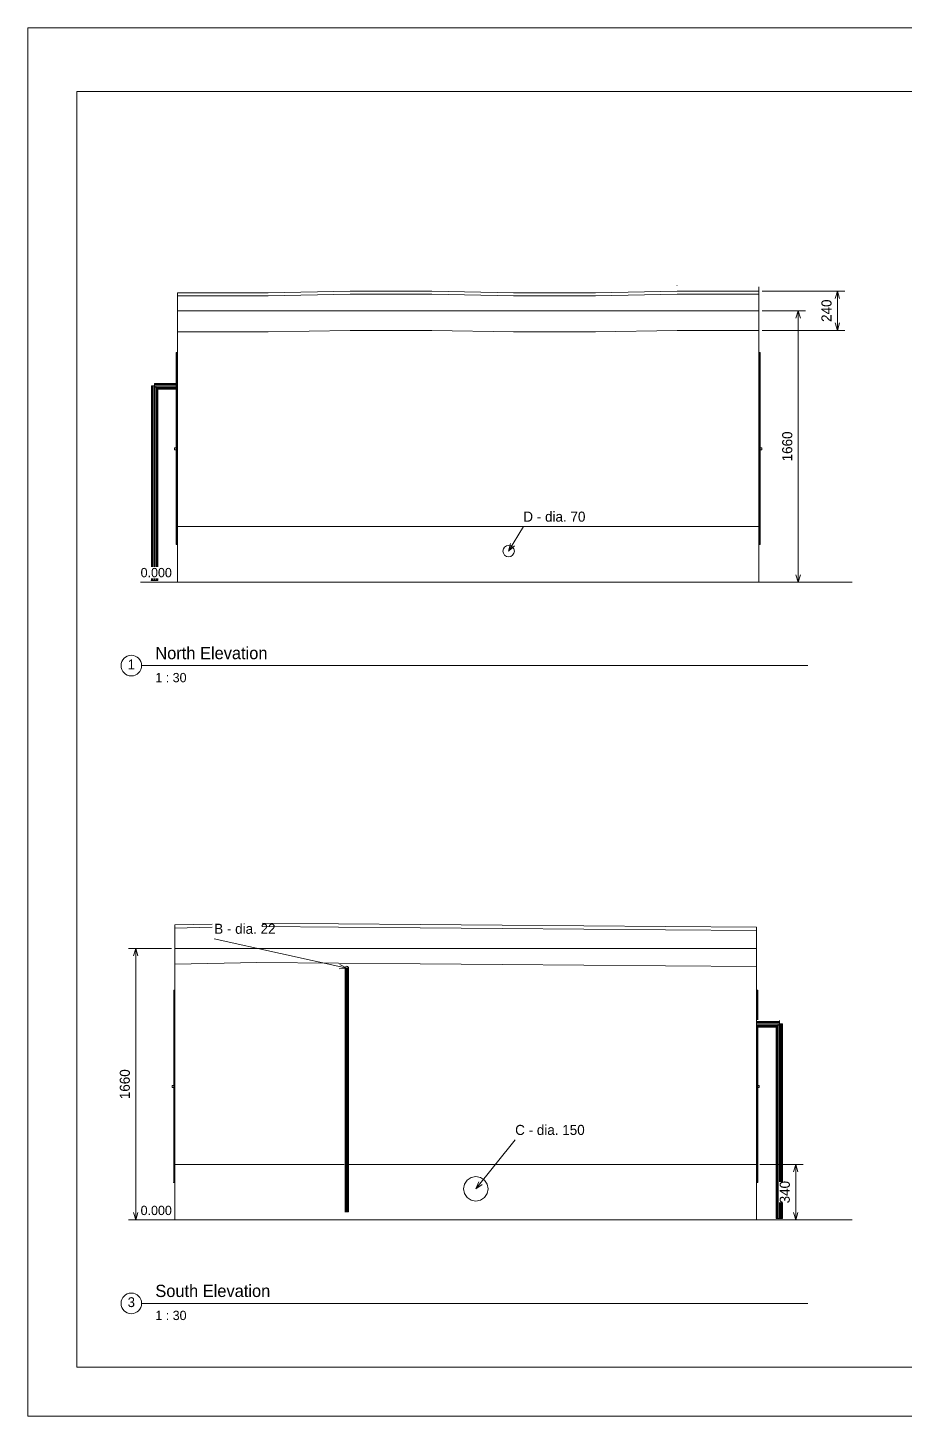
# Paper-space layout '02 Elevations' of a CAD drawing. Header units: millimetres. Extents: x 5 to 415, y 7 to 290.
# Drawn here: x 5 to 183.6, y 7 to 290 of the extents above; entities that cross this region are included whole.
import ezdxf
from ezdxf.enums import TextEntityAlignment as Align

# ---------------------------------------------------------------- set-up
doc = ezdxf.new("R2010")
doc.units = ezdxf.units.MM
for name, color, linetype in [('DIMENSIONS', 7, 'Continuous'), ('GEOMETRY', 7, 'Continuous'), ('SHEET', 7, 'Continuous'), ('TEXT', 7, 'Continuous')]:
    doc.layers.add(name, color=color, linetype=linetype)

# ---------------------------------------------------------------- blocks, each defined once
blk = doc.blocks.new('SHEET_02')
at = {"layer": 'DIMENSIONS', "lineweight": 13}
for p, q in [((154.7, 236.33), (171.5, 236.33)), ((170, 228.33), (170, 236.33)), ((154.7, 232.33), (163.5, 232.33)), ((162, 177), (162, 232.33)), ((154.7, 228.33), (171.5, 228.33)), ((103, 183.33), (106, 188.33)), ((106, 188.33), (106, 188.33)), ((154.7, 177), (163.5, 177)), ((34.3, 102.33), (25.5, 102.33)), ((27, 47), (27, 102.33)), ((70, 98.33), (43, 104.33)), ((43, 104.33), (43, 104.33)), ((96.33, 53.33), (104.33, 63.33)), ((104.33, 63.33), (104.33, 63.33)), ((154.2, 58.33), (163, 58.33)), ((161.5, 47), (161.5, 58.33)), ((34.3, 47), (25.5, 47)), ((154.2, 47), (163, 47))]:
    blk.add_line(p, q, dxfattribs=at)
at = {"layer": 'DIMENSIONS', "lineweight": 15}
for p, q in [((170, 236.33), (169.55, 234.83)), ((170, 236.33), (170.45, 234.83)), ((162, 232.33), (161.55, 230.83)), ((162, 232.33), (162.45, 230.83)), ((170, 228.33), (169.55, 229.83)), ((170, 228.33), (170.45, 229.83)), ((103, 183.33), (103.39, 184.85)), ((103, 183.33), (104.16, 184.39)), ((162, 177), (161.55, 178.5)), ((162, 177), (162.45, 178.5)), ((27, 102.33), (26.55, 100.83)), ((27, 102.33), (27.45, 100.83)), ((70, 98.33), (68.63, 99.1)), ((70, 98.33), (68.44, 98.22)), ((161.5, 58.33), (161.05, 56.83)), ((161.5, 58.33), (161.95, 56.83)), ((96.33, 53.33), (96.92, 54.79)), ((96.33, 53.33), (97.62, 54.22)), ((27, 47), (26.55, 48.5)), ((27, 47), (27.45, 48.5)), ((161.5, 47), (161.05, 48.5)), ((161.5, 47), (161.95, 48.5))]:
    blk.add_line(p, q, dxfattribs=at)
at = {"layer": 'GEOMETRY', "lineweight": 13}
for p, q in [((35.5, 236), (54, 236)), ((35.5, 235.33), (35.5, 236)), ((35.5, 228), (35.5, 235.33)), ((35.5, 235.33), (54, 235.33)), ((54, 236), (70.67, 236.33)), ((54, 235.33), (70.67, 235.67)), ((70.67, 236.33), (87.33, 236.33)), ((70.67, 235.67), (87.33, 235.67)), ((87.33, 236.33), (104, 236)), ((87.33, 235.67), (104, 235.33)), ((104, 236), (120.67, 236)), ((104, 235.33), (120.67, 235.33)), ((120.67, 236), (137.33, 236.33)), ((120.67, 235.33), (137.33, 235.67)), ((137.33, 237.5), (137.27, 237.5)), ((137.33, 236.33), (154, 236.33)), ((137.33, 235.67), (154, 235.67)), ((154, 236.33), (154, 237.17)), ((154, 237.17), (154, 236.5)), ((154, 236.5), (154, 229.17)), ((154, 235.67), (154, 236.5)), ((154, 236.33), (154, 235.67)), ((154, 235.05), (154, 235.78)), ((154, 235.78), (154, 223.9)), ((154, 235.67), (154, 228.33)), ((154, 223.9), (154, 235.05)), ((35.5, 232.33), (154, 232.33)), ((35.5, 177), (35.5, 232.33)), ((35.5, 232.33), (54, 232.33)), ((54, 232.33), (70.67, 232.33)), ((70.67, 232.33), (87.33, 232.33)), ((87.33, 232.33), (104, 232.33)), ((104, 232.33), (120.67, 232.33)), ((120.67, 232.33), (137.33, 232.33)), ((137.33, 232.33), (154, 232.33)), ((154, 232.33), (154, 232.33)), ((154, 232.33), (154, 223.94)), ((154, 177), (154, 232.33)), ((154, 232.33), (154, 232.33)), ((154, 232.33), (154, 223.94)), ((154, 223.94), (154, 232.33)), ((154, 232.33), (154, 232.33)), ((54, 228), (35.5, 228)), ((70.67, 228.33), (54, 228)), ((87.33, 228.33), (70.67, 228.33)), ((104, 228), (87.33, 228.33)), ((120.67, 228), (104, 228)), ((137.33, 228.33), (120.67, 228)), ((154, 228.33), (137.33, 228.33)), ((154, 229.17), (154, 228.33)), ((35.27, 184.67), (35.27, 223.83)), ((35.37, 223.83), (35.27, 223.83)), ((35.37, 184.67), (35.37, 223.83)), ((154.04, 184.67), (154.04, 223.83)), ((154.13, 223.83), (154.04, 223.83)), ((154.13, 184.67), (154.13, 223.83)), ((154.23, 223.83), (154.13, 223.83)), ((154.23, 204.45), (154.23, 223.83)), ((154.23, 223.83), (154.27, 223.83)), ((154.23, 204.45), (154.23, 223.83)), ((154.27, 223.83), (154.23, 223.83)), ((154.23, 204.45), (154.23, 223.83)), ((154.23, 223.83), (154.27, 223.83)), ((154.23, 204.45), (154.23, 223.83)), ((154.27, 223.83), (154.23, 223.83)), ((154.23, 204.45), (154.23, 223.83)), ((154.23, 223.83), (154.27, 223.83)), ((154.23, 204.45), (154.23, 223.83)), ((154.27, 223.83), (154.23, 223.83)), ((154.23, 184.67), (154.23, 223.83)), ((154.23, 223.83), (154.27, 223.83)), ((154.23, 184.67), (154.23, 223.83)), ((154.27, 223.83), (154.23, 223.83)), ((154.27, 223.83), (154.27, 204.45)), ((154.27, 223.83), (154.27, 204.45)), ((154.27, 223.83), (154.27, 204.45)), ((154.27, 223.83), (154.27, 184.67)), ((30.36, 217), (30.22, 217)), ((30.22, 217), (30.22, 180.15)), ((30.58, 217), (30.36, 217)), ((30.36, 217), (30.36, 180.15)), ((30.83, 217), (30.58, 217)), ((30.58, 217), (30.58, 180.15)), ((35.15, 217.47), (30.83, 217.47)), ((30.83, 217.47), (30.83, 217.26)), ((35.15, 217.26), (30.83, 217.26)), ((30.83, 217.26), (30.83, 217)), ((35.15, 217), (30.83, 217)), ((30.83, 217), (30.83, 216.74)), ((31.09, 217), (30.83, 217)), ((30.83, 217), (30.83, 180.15)), ((35.15, 216.74), (30.83, 216.74)), ((31.09, 217), (31.09, 180.15)), ((35.15, 216.53), (31.1, 216.53)), ((31.3, 216.73), (31.3, 180.15)), ((35.15, 216.38), (31.31, 216.38)), ((35.15, 216.33), (31.44, 216.33)), ((31.45, 216.53), (31.45, 180.15)), ((31.5, 216.4), (31.5, 180.15)), ((34.93, 204.4), (35.16, 204.4)), ((34.93, 204), (34.93, 204.4)), ((35.16, 204), (34.93, 204)), ((34.93, 204), (34.93, 204)), ((34.93, 204), (35.16, 204)), ((154.23, 184.67), (154.23, 203.98)), ((154.23, 184.67), (154.23, 203.98)), ((154.23, 184.67), (154.23, 203.98)), ((154.23, 184.67), (154.23, 203.98)), ((154.23, 184.67), (154.23, 203.98)), ((154.23, 184.67), (154.23, 203.98)), ((154.26, 204.4), (154.57, 204.4)), ((154.57, 204), (154.26, 204)), ((154.26, 204), (154.57, 204)), ((154.57, 204), (154.26, 204)), ((154.26, 204), (154.57, 204)), ((154.27, 203.98), (154.27, 184.67)), ((154.27, 203.98), (154.27, 184.67)), ((154.27, 203.98), (154.27, 184.67)), ((154.57, 204.4), (154.57, 204.4)), ((154.57, 204.4), (154.57, 204)), ((154.57, 204), (154.57, 204.4)), ((154.57, 204.4), (154.57, 204.4)), ((154.57, 204.4), (154.57, 204)), ((154.57, 204), (154.57, 204.4)), ((154.57, 204), (154.57, 204)), ((154.57, 204), (154.57, 204)), ((35.5, 177), (35.5, 188.33)), ((35.5, 188.33), (154, 188.33)), ((154, 188.33), (154, 177)), ((35.23, 184.67), (35.23, 184.73)), ((35.23, 184.67), (35.23, 184.73)), ((35.27, 184.67), (35.23, 184.67)), ((35.23, 184.67), (35.27, 184.67)), ((35.27, 184.67), (35.23, 184.67)), ((35.23, 184.67), (35.27, 184.67)), ((35.27, 184.67), (35.27, 184.73)), ((35.27, 184.67), (35.27, 184.73)), ((35.27, 184.67), (35.27, 184.73)), ((35.37, 184.67), (35.27, 184.67)), ((35.27, 184.67), (35.37, 184.67)), ((35.37, 184.67), (35.27, 184.67)), ((35.27, 184.67), (35.37, 184.67)), ((35.37, 184.67), (35.37, 184.73)), ((35.37, 184.67), (35.37, 184.73)), ((35.37, 184.67), (35.37, 184.73)), ((35.4, 184.67), (35.4, 184.73)), ((35.4, 184.73), (35.4, 184.67)), ((35.4, 184.67), (35.4, 184.67)), ((101.92, 183.78), (102.18, 184.16)), ((102.18, 184.16), (102.55, 184.41)), ((102.55, 184.41), (103, 184.5)), ((103, 184.5), (103.45, 184.41)), ((103.45, 184.41), (103.82, 184.16)), ((103.82, 184.16), (104.08, 183.78)), ((154, 184.67), (154, 184.73)), ((154, 184.73), (154, 184.67)), ((154, 184.67), (154, 184.73)), ((154, 184.67), (154, 184.73)), ((154, 184.72), (154, 177)), ((154, 184.72), (154, 177)), ((154, 177), (154, 184.72)), ((154, 184.71), (154, 177)), ((154, 184.67), (154, 184.67)), ((154, 184.67), (154, 177)), ((154, 177), (154, 184.67)), ((154, 184.67), (154, 184.67)), ((154.04, 184.67), (154, 184.67)), ((154, 184.67), (154.04, 184.67)), ((154.04, 184.67), (154, 184.67)), ((154, 184.67), (154.04, 184.67)), ((154.04, 184.67), (154, 184.67)), ((154, 184.67), (154.04, 184.67)), ((154.04, 184.67), (154, 184.67)), ((154, 184.67), (154.04, 184.67)), ((154.04, 184.67), (154.04, 184.73)), ((154.04, 184.67), (154.04, 184.73)), ((154.04, 184.67), (154.04, 184.73)), ((154.04, 184.67), (154.04, 184.73)), ((154.04, 184.67), (154.04, 184.73)), ((154.04, 184.67), (154.04, 184.73)), ((154.04, 184.67), (154.04, 184.73)), ((154.13, 184.67), (154.04, 184.67)), ((154.04, 184.67), (154.13, 184.67)), ((154.13, 184.67), (154.04, 184.67)), ((154.04, 184.67), (154.13, 184.67)), ((154.13, 184.67), (154.04, 184.67)), ((154.04, 184.67), (154.13, 184.67)), ((154.13, 184.67), (154.04, 184.67)), ((154.04, 184.67), (154.13, 184.67)), ((154.1, 184.67), (154.1, 184.73)), ((154.1, 184.73), (154.1, 184.67)), ((154.1, 184.67), (154.1, 184.73)), ((154.1, 184.73), (154.1, 184.67)), ((154.1, 184.67), (154.1, 184.67)), ((154.1, 184.67), (154.1, 184.67)), ((154.13, 184.67), (154.13, 184.73)), ((154.13, 184.67), (154.13, 184.73)), ((154.13, 184.67), (154.13, 184.73)), ((154.13, 184.67), (154.13, 184.73)), ((154.13, 184.67), (154.13, 184.73)), ((154.13, 184.67), (154.13, 184.73)), ((154.13, 184.67), (154.13, 184.73)), ((154.23, 184.67), (154.13, 184.67)), ((154.13, 184.67), (154.23, 184.67)), ((154.23, 184.67), (154.13, 184.67)), ((154.13, 184.67), (154.23, 184.67)), ((154.23, 184.67), (154.13, 184.67)), ((154.13, 184.67), (154.23, 184.67)), ((154.23, 184.67), (154.13, 184.67)), ((154.13, 184.67), (154.23, 184.67)), ((154.27, 184.67), (154.23, 184.67)), ((154.23, 184.67), (154.27, 184.67)), ((154.27, 184.67), (154.23, 184.67)), ((154.23, 184.67), (154.27, 184.67)), ((154.27, 184.67), (154.23, 184.67)), ((154.23, 184.67), (154.27, 184.67)), ((154.27, 184.67), (154.23, 184.67)), ((154.23, 184.67), (154.27, 184.67)), ((101.83, 183.33), (101.92, 183.78)), ((101.92, 182.89), (101.83, 183.33)), ((102.18, 182.51), (101.92, 182.89)), ((102.55, 182.26), (102.18, 182.51)), ((103, 182.17), (102.55, 182.26)), ((103.45, 182.26), (103, 182.17)), ((103.82, 182.51), (103.45, 182.26)), ((104.08, 182.89), (103.82, 182.51)), ((104.08, 183.78), (104.17, 183.33)), ((104.17, 183.33), (104.08, 182.89)), ((30.17, 177.33), (30.17, 177.4)), ((30.22, 177.33), (30.17, 177.33)), ((30.17, 177.33), (30.22, 177.33)), ((30.22, 177.75), (30.22, 177.33)), ((30.22, 177.4), (30.22, 177.33)), ((30.36, 177.33), (30.22, 177.33)), ((30.22, 177.33), (30.36, 177.33)), ((30.36, 177.75), (30.36, 177.33)), ((30.36, 177.4), (30.36, 177.33)), ((30.58, 177.33), (30.36, 177.33)), ((30.36, 177.33), (30.58, 177.33)), ((30.58, 177.75), (30.58, 177.33)), ((30.58, 177.4), (30.58, 177.33)), ((30.83, 177.33), (30.58, 177.33)), ((30.58, 177.33), (30.83, 177.33)), ((30.83, 177.75), (30.83, 177.33)), ((30.83, 177.4), (30.83, 177.33)), ((31.09, 177.33), (30.83, 177.33)), ((30.83, 177.33), (31.09, 177.33)), ((31.09, 177.75), (31.09, 177.33)), ((31.09, 177.4), (31.09, 177.33)), ((31.3, 177.33), (31.09, 177.33)), ((31.09, 177.33), (31.3, 177.33)), ((31.3, 177.75), (31.3, 177.33)), ((31.3, 177.4), (31.3, 177.33)), ((31.45, 177.33), (31.3, 177.33)), ((31.3, 177.33), (31.45, 177.33)), ((31.45, 177.75), (31.45, 177.33)), ((31.45, 177.4), (31.45, 177.33)), ((31.5, 177.33), (31.45, 177.33)), ((31.45, 177.33), (31.5, 177.33)), ((31.5, 177.75), (31.5, 177.33)), ((154, 177), (35.5, 177)), ((35.5, 177), (35.5, 177)), ((35.5, 177), (154, 177)), ((154, 177), (35.5, 177)), ((35.5, 177), (35.5, 177)), ((35.5, 177), (154, 177)), ((43.5, 177), (35.5, 177)), ((35.5, 177), (35.5, 177)), ((35.5, 177), (43.5, 177)), ((154, 177), (35.5, 177)), ((154, 177), (35.5, 177)), ((43.5, 177), (43.5, 177)), ((154, 177), (145, 177)), ((145, 177), (145, 177)), ((145, 177), (154, 177)), ((154, 177), (154, 177)), ((154, 177), (154, 177)), ((154, 177), (154, 177)), ((35, 107.17), (42.6, 107.32)), ((35, 107.17), (35, 106.5)), ((42.6, 106.65), (35, 106.5)), ((35, 106.5), (35, 99.17)), ((52.74, 107.49), (68.33, 107.36)), ((68.33, 106.7), (52.74, 106.82)), ((68.33, 107.36), (85, 107.23)), ((85, 106.56), (68.33, 106.7)), ((85, 107.23), (101.67, 107.09)), ((101.67, 106.42), (85, 106.56)), ((101.67, 107.09), (118.33, 106.95)), ((118.33, 106.29), (101.67, 106.42)), ((118.33, 106.95), (135, 106.82)), ((135, 106.15), (118.33, 106.29)), ((135, 106.82), (153.5, 106.67)), ((153.5, 106), (135, 106.15)), ((153.5, 106.67), (153.5, 106)), ((153.5, 106), (153.5, 106.67)), ((153.5, 98.67), (153.5, 106)), ((153.5, 105.33), (153.5, 106)), ((153.5, 105.33), (153.5, 106)), ((153.5, 98), (153.5, 105.33)), ((153.5, 104.71), (153.5, 105.29)), ((153.5, 105.29), (153.5, 93.83)), ((35, 102.33), (153.5, 102.33)), ((35, 102.33), (35, 47)), ((35, 102.33), (51.67, 102.33)), ((51.67, 102.33), (68.33, 102.33)), ((68.33, 102.33), (85, 102.33)), ((85, 102.33), (101.67, 102.33)), ((101.67, 102.33), (118.33, 102.33)), ((118.33, 102.33), (135, 102.33)), ((135, 102.33), (153.5, 102.33)), ((153.5, 93.9), (153.5, 104.71)), ((153.5, 102.33), (153.5, 102.33)), ((153.5, 93.94), (153.5, 102.33)), ((153.5, 93.94), (153.5, 102.33)), ((153.5, 102.33), (153.5, 102.33)), ((153.5, 47), (153.5, 102.33)), ((153.5, 47), (153.5, 102.33)), ((153.5, 102.33), (153.5, 102.33)), ((35, 99.17), (51.67, 99.5)), ((51.67, 99.5), (68.33, 99.36)), ((68.33, 99.36), (85, 99.23)), ((85, 99.23), (101.67, 99.09)), ((101.67, 99.09), (118.33, 98.95)), ((69.66, 98.47), (69.74, 98.59)), ((69.74, 98.33), (69.66, 98.33)), ((69.66, 98.33), (69.66, 48.67)), ((69.74, 98.59), (69.86, 98.67)), ((69.86, 98.33), (69.74, 98.33)), ((69.74, 98.33), (69.74, 48.67)), ((69.86, 98.67), (70, 98.7)), ((70, 98.33), (69.86, 98.33)), ((69.86, 98.33), (69.86, 48.67)), ((70, 98.7), (70.14, 98.67)), ((70.14, 98.33), (70, 98.33)), ((70, 98.33), (70, 48.67)), ((70.14, 98.67), (70.26, 98.59)), ((70.26, 98.33), (70.14, 98.33)), ((70.14, 98.33), (70.14, 48.67)), ((70.26, 98.59), (70.34, 98.47)), ((70.34, 98.33), (70.26, 98.33)), ((70.26, 98.33), (70.26, 48.67)), ((70.34, 98.47), (70.37, 98.33)), ((70.37, 98.33), (70.34, 98.19)), ((70.37, 98.33), (70.34, 98.33)), ((70.34, 98.33), (70.34, 48.67)), ((70.34, 98.33), (70.34, 48.67)), ((70.34, 98.33), (70.37, 98.33)), ((70.37, 48.67), (70.37, 98.33)), ((118.33, 98.95), (135, 98.82)), ((135, 98.82), (153.5, 98.67)), ((153.5, 98.67), (153.5, 98)), ((34.77, 54.67), (34.77, 93.83)), ((34.87, 93.83), (34.77, 93.83)), ((34.87, 54.67), (34.87, 93.83)), ((153.5, 93.83), (153.5, 54.67)), ((153.54, 87.77), (153.54, 93.83)), ((153.63, 93.83), (153.54, 93.83)), ((153.63, 87.77), (153.63, 93.83)), ((153.73, 93.83), (153.63, 93.83)), ((153.73, 87.77), (153.73, 93.83)), ((153.77, 93.83), (153.73, 93.83)), ((153.73, 87.77), (153.73, 93.83)), ((153.73, 93.83), (153.77, 93.83)), ((153.73, 87.77), (153.73, 93.83)), ((153.77, 93.83), (153.73, 93.83)), ((153.73, 87.77), (153.73, 93.83)), ((153.73, 93.83), (153.77, 93.83)), ((153.77, 87.77), (153.77, 93.83)), ((153.77, 87.77), (153.77, 93.83)), ((153.51, 87.47), (158.17, 87.47)), ((153.51, 87.26), (158.17, 87.26)), ((158.17, 87), (153.51, 87)), ((153.51, 86.74), (158.17, 86.74)), ((153.51, 86.53), (157.76, 86.53)), ((153.51, 86.38), (157.56, 86.38)), ((153.51, 86.33), (157.49, 86.33)), ((153.54, 54.67), (153.54, 86.31)), ((153.63, 54.67), (153.63, 86.31)), ((153.73, 54.67), (153.73, 86.31)), ((153.73, 54.67), (153.73, 86.31)), ((153.73, 74.45), (153.73, 86.31)), ((153.73, 74.45), (153.73, 86.31)), ((153.77, 54.67), (153.77, 86.31)), ((153.77, 74.45), (153.77, 86.31)), ((157.5, 86.4), (157.5, 47.33)), ((157.55, 86.53), (157.55, 47.33)), ((157.7, 86.73), (157.7, 47.33)), ((158.17, 87), (157.91, 87)), ((157.91, 87), (157.91, 47.33)), ((158.17, 87.67), (158.17, 87.62)), ((158.17, 87.62), (158.17, 87.67)), ((158.17, 87.62), (158.17, 87.47)), ((158.17, 87.47), (158.17, 87.62)), ((158.17, 87.47), (158.17, 87.26)), ((158.17, 87.26), (158.17, 87.47)), ((158.17, 87.26), (158.17, 87.13)), ((158.17, 87), (158.17, 87.26)), ((158.17, 86.74), (158.17, 87)), ((158.42, 87), (158.17, 87)), ((158.17, 87), (158.17, 54.78)), ((158.64, 87), (158.42, 87)), ((158.42, 87), (158.42, 54.78)), ((158.78, 87), (158.64, 87)), ((158.64, 87), (158.64, 54.78)), ((158.83, 87), (158.78, 87)), ((158.78, 87), (158.83, 87)), ((158.78, 87), (158.78, 54.78)), ((158.78, 87), (158.78, 54.78)), ((158.83, 54.78), (158.83, 87)), ((34.43, 74.4), (34.66, 74.4)), ((34.43, 74.4), (34.43, 74)), ((34.43, 74), (34.43, 74)), ((34.43, 74), (34.66, 74)), ((34.66, 74), (34.43, 74)), ((34.43, 74), (34.43, 74)), ((34.43, 74), (34.66, 74)), ((34.66, 74), (34.43, 74)), ((153.69, 74.4), (154.07, 74.4)), ((153.69, 74), (154.07, 74)), ((154.07, 74), (153.69, 74)), ((153.73, 54.67), (153.73, 73.98)), ((153.73, 54.67), (153.73, 73.98)), ((153.77, 54.67), (153.77, 73.98)), ((154.07, 74.4), (154.07, 74.4)), ((154.07, 74), (154.07, 74.4)), ((154.07, 74), (154.07, 74.4)), ((154.07, 74), (154.07, 74)), ((69.51, 58.33), (35, 58.33)), ((35, 58.33), (35, 47)), ((153.5, 58.33), (70.38, 58.33)), ((153.5, 47), (153.5, 58.33)), ((34.73, 54.73), (34.73, 54.67)), ((34.73, 54.73), (34.73, 54.67)), ((34.73, 54.73), (34.73, 54.67)), ((34.73, 54.73), (34.73, 54.67)), ((34.73, 54.67), (34.77, 54.67)), ((34.77, 54.67), (34.73, 54.67)), ((34.73, 54.67), (34.77, 54.67)), ((34.77, 54.67), (34.73, 54.67)), ((34.73, 54.67), (34.77, 54.67)), ((34.77, 54.67), (34.73, 54.67)), ((34.73, 54.67), (34.77, 54.67)), ((34.77, 54.67), (34.73, 54.67)), ((34.77, 54.67), (34.77, 54.73)), ((34.77, 54.67), (34.77, 54.73)), ((34.77, 54.67), (34.77, 54.73)), ((34.77, 54.67), (34.77, 54.73)), ((34.77, 54.67), (34.77, 54.73)), ((34.77, 54.67), (34.77, 54.73)), ((34.77, 54.67), (34.77, 54.73)), ((34.77, 54.67), (34.87, 54.67)), ((34.87, 54.67), (34.77, 54.67)), ((34.77, 54.67), (34.87, 54.67)), ((34.87, 54.67), (34.77, 54.67)), ((34.77, 54.67), (34.87, 54.67)), ((34.87, 54.67), (34.77, 54.67)), ((34.77, 54.67), (34.87, 54.67)), ((34.87, 54.67), (34.77, 54.67)), ((34.87, 54.67), (34.87, 54.73)), ((34.87, 54.67), (34.87, 54.73)), ((34.87, 54.67), (34.87, 54.73)), ((34.87, 54.67), (34.87, 54.73)), ((34.87, 54.67), (34.87, 54.73)), ((34.87, 54.67), (34.87, 54.73)), ((34.87, 54.67), (34.87, 54.73)), ((34.9, 54.67), (34.9, 54.73)), ((34.9, 54.73), (34.9, 54.67)), ((34.9, 54.67), (34.9, 54.73)), ((34.9, 54.73), (34.9, 54.67)), ((34.9, 54.67), (34.9, 54.67)), ((34.9, 54.67), (34.9, 54.67)), ((93.83, 53.33), (94.02, 54.29)), ((94.02, 54.29), (94.57, 55.1)), ((94.57, 55.1), (95.38, 55.64)), ((95.38, 55.64), (96.33, 55.83)), ((96.33, 55.83), (97.29, 55.64)), ((97.29, 55.64), (98.1, 55.1)), ((98.1, 55.1), (98.64, 54.29)), ((98.64, 54.29), (98.83, 53.33)), ((153.5, 54.67), (153.5, 54.73)), ((153.5, 54.67), (153.5, 54.73)), ((153.5, 54.73), (153.5, 54.67)), ((153.5, 47), (153.5, 54.72)), ((153.5, 47), (153.5, 54.72)), ((153.5, 47), (153.5, 54.71)), ((153.5, 54.67), (153.5, 54.67)), ((153.5, 47), (153.5, 54.67)), ((153.5, 47), (153.5, 54.67)), ((153.5, 54.67), (153.5, 54.67)), ((153.5, 54.67), (153.5, 54.67)), ((153.5, 54.67), (153.54, 54.67)), ((153.54, 54.67), (153.5, 54.67)), ((153.5, 54.67), (153.54, 54.67)), ((153.54, 54.67), (153.5, 54.67)), ((153.54, 54.67), (153.54, 54.73)), ((153.54, 54.67), (153.54, 54.73)), ((153.54, 54.67), (153.54, 54.73)), ((153.54, 54.67), (153.63, 54.67)), ((153.63, 54.67), (153.54, 54.67)), ((153.54, 54.67), (153.63, 54.67)), ((153.63, 54.67), (153.54, 54.67)), ((153.6, 54.67), (153.6, 54.73)), ((153.6, 54.73), (153.6, 54.67)), ((153.6, 54.67), (153.6, 54.67)), ((153.63, 54.67), (153.63, 54.73)), ((153.63, 54.67), (153.63, 54.73)), ((153.63, 54.67), (153.63, 54.73)), ((153.63, 54.67), (153.73, 54.67)), ((153.73, 54.67), (153.63, 54.67)), ((153.63, 54.67), (153.73, 54.67)), ((153.73, 54.67), (153.63, 54.67)), ((153.73, 54.67), (153.77, 54.67)), ((153.77, 54.67), (153.73, 54.67)), ((153.73, 54.67), (153.77, 54.67)), ((153.77, 54.67), (153.73, 54.67)), ((94.02, 52.38), (93.83, 53.33)), ((94.57, 51.57), (94.02, 52.38)), ((95.38, 51.02), (94.57, 51.57)), ((96.33, 50.83), (95.38, 51.02)), ((97.29, 51.02), (96.33, 50.83)), ((98.1, 51.57), (97.29, 51.02)), ((98.64, 52.38), (98.1, 51.57)), ((98.83, 53.33), (98.64, 52.38)), ((69.63, 48.67), (69.66, 48.67)), ((69.66, 48.67), (69.63, 48.67)), ((69.66, 48.67), (69.74, 48.67)), ((69.74, 48.67), (69.66, 48.67)), ((69.74, 48.67), (69.86, 48.67)), ((69.86, 48.67), (69.74, 48.67)), ((69.86, 48.67), (70, 48.67)), ((70, 48.67), (69.86, 48.67)), ((70, 48.67), (70.14, 48.67)), ((70.14, 48.67), (70, 48.67)), ((70.14, 48.67), (70.26, 48.67)), ((70.26, 48.67), (70.14, 48.67)), ((70.26, 48.67), (70.34, 48.67)), ((70.34, 48.67), (70.26, 48.67)), ((70.34, 48.67), (70.37, 48.67)), ((70.37, 48.67), (70.34, 48.67)), ((158.17, 50.56), (158.17, 47.33)), ((158.42, 50.56), (158.42, 47.33)), ((158.64, 50.56), (158.64, 47.33)), ((158.78, 50.56), (158.78, 47.33)), ((158.78, 50.56), (158.78, 47.33)), ((158.83, 47.33), (158.83, 50.56)), ((35, 47), (35, 47)), ((35, 47), (153.5, 47)), ((153.5, 47), (35, 47)), ((35, 47), (35, 47)), ((35, 47), (153.5, 47)), ((153.5, 47), (35, 47)), ((35, 47), (35, 47)), ((35, 47), (44, 47)), ((44, 47), (35, 47)), ((35, 47), (153.5, 47)), ((35, 47), (153.5, 47)), ((44, 47), (44, 47)), ((145.5, 47), (145.5, 47)), ((145.5, 47), (153.5, 47)), ((153.5, 47), (145.5, 47)), ((153.5, 47), (153.5, 47)), ((153.5, 47), (153.5, 47)), ((153.5, 47), (153.5, 47)), ((157.5, 47.33), (157.55, 47.33)), ((157.55, 47.33), (157.5, 47.33)), ((157.55, 47.4), (157.55, 47.33)), ((157.55, 47.33), (157.7, 47.33)), ((157.7, 47.33), (157.55, 47.33)), ((157.7, 47.4), (157.7, 47.33)), ((157.7, 47.33), (157.91, 47.33)), ((157.91, 47.33), (157.7, 47.33)), ((157.91, 47.4), (157.91, 47.33)), ((157.91, 47.33), (158.17, 47.33)), ((158.17, 47.33), (157.91, 47.33)), ((158.17, 47.4), (158.17, 47.33)), ((158.17, 47.33), (158.42, 47.33)), ((158.42, 47.33), (158.17, 47.33)), ((158.42, 47.4), (158.42, 47.33)), ((158.42, 47.33), (158.64, 47.33)), ((158.64, 47.33), (158.42, 47.33)), ((158.64, 47.4), (158.64, 47.33)), ((158.64, 47.33), (158.78, 47.33)), ((158.78, 47.33), (158.64, 47.33)), ((158.78, 47.33), (158.83, 47.33)), ((158.83, 47.33), (158.78, 47.33))]:
    blk.add_line(p, q, dxfattribs=at)
at = {"layer": 'GEOMETRY', "lineweight": 15}
for p, q in [((28, 177), (173, 177)), ((28, 47), (173, 47))]:
    blk.add_line(p, q, dxfattribs=at)
at = {"layer": 'SHEET', "lineweight": 18}
for p, q in [((5, 290), (415, 290)), ((5, 7), (5, 290)), ((15, 277), (331, 277)), ((15, 17), (15, 277)), ((28.3, 160), (164, 160)), ((28.3, 30), (164, 30)), ((331, 17), (15, 17)), ((415, 7), (5, 7))]:
    blk.add_line(p, q, dxfattribs=at)
for centre in [(26.1, 160), (26.1, 30)]:
    blk.add_circle(centre, 2.1, dxfattribs=at)
at = {"layer": 'DIMENSIONS'}
for s, p in [('240', (168.8, 232.33)), ('1660', (160.8, 204.67)), ('1660', (25.8, 74.67)), ('340', (160.3, 52.67))]:
    blk.add_text(s, height=2.05, rotation=90, dxfattribs=at).set_placement(p, align=Align.CENTER)
at = {"layer": 'TEXT'}
for s, height, p in [('D - dia. 70', 2.05, (106, 189.33)), ('0.000', 1.9, (28, 178)), ('North Elevation', 2.5, (31, 161.3)), ('1 : 30', 1.9, (31, 156.6)), ('B - dia. 22', 2.05, (43, 105.33)), ('C - dia. 150', 2.05, (104.33, 64.33)), ('0.000', 1.9, (28, 48)), ('South Elevation', 2.5, (31, 31.3)), ('1 : 30', 1.9, (31, 26.6))]:
    blk.add_text(s, height=height, dxfattribs=at).set_placement(p)
for s, p in [('1', (26.1, 159.25)), ('3', (26.1, 29.25))]:
    blk.add_text(s, height=2, dxfattribs=at).set_placement(p, align=Align.CENTER)

psp = doc.layouts.new('02 Elevations')

# ---------------------------------------------------------------- block references
psp.add_blockref('SHEET_02', (0, 0))

doc.saveas('drawing.dxf')
